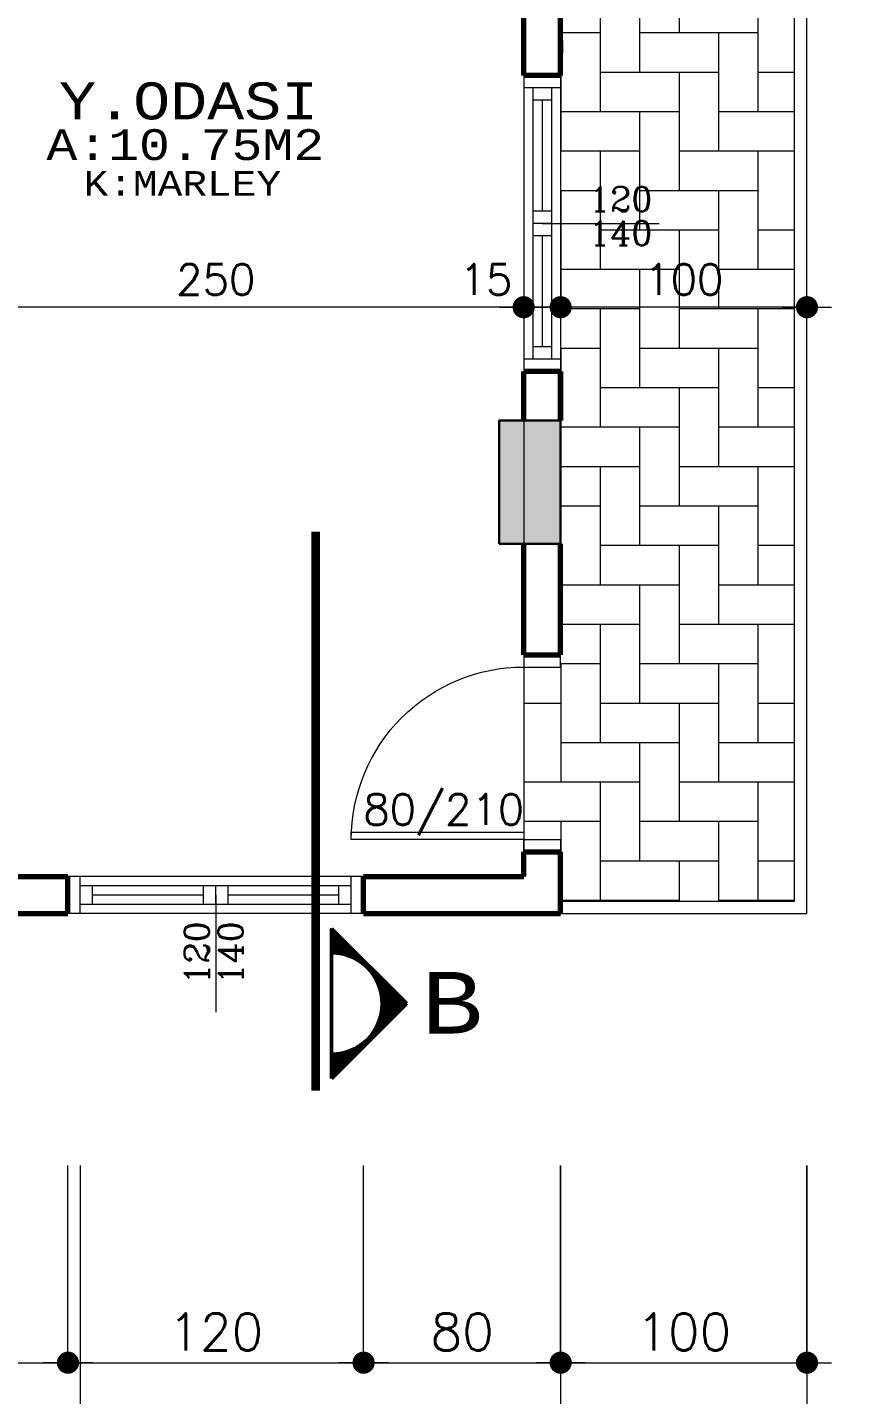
# Model space of a CAD drawing. Header units: millimetres. Extents: x 35860 to 71103, y -11298 to -8385.
# Drawn here: x 47735 to 48071, y -10969 to -10414 of the extents above; entities that cross this region are included whole.
import ezdxf
from ezdxf.enums import TextEntityAlignment as Align

# ---------------------------------------------------------------- set-up
doc = ezdxf.new("R2010")
doc.units = ezdxf.units.MM
doc.header["$MEASUREMENT"] = 0
doc.layers.get('0').update_dxf_attribs({"lineweight": 15})
doc.layers.get('Defpoints').update_dxf_attribs({"lineweight": 20})
for name, color, linetype, lineweight in [('02', 2, 'Continuous', 20), ('03_Yazı', 1, 'Continuous', 30), ('05', 4, 'Continuous', 50), ('07', 3, 'Continuous', 70), ('Aks&Tefriş', 5, 'Continuous', 20), ('Kolon', 6, 'Continuous', 30), ('Merd&Balkon', 40, 'Continuous', 20), ('Ölçü', 140, 'Continuous', 20)]:
    doc.layers.add(name, color=color, linetype=linetype, lineweight=lineweight)
doc.layers.add('Lay_X', color=45, linetype='Continuous', lineweight=13, plot=False)
doc.styles.add('0', font='txt.shx')
doc.styles.add('C', font='')
doc.styles.add('ROMANC', font='romanc', dxfattribs={"height": 0.11})
doc.styles.get('C').set_extended_font_data('Courier New Tur')
doc.dimstyles.new('2', dxfattribs={"dimtxt": 12.5, "dimasz": 1, "dimexe": 0, "dimexo": 0, "dimgap": 5, "dimtad": 1, "dimdec": 0, "dimlfac": -1, "dimzin": 12, "dimdsep": 46, "dimtxsty": '0', "dimblk": 'DOT', "dimcen": 2.5, "dimse1": 1, "dimse2": 1, "dimclrd": 256, "dimclrt": 1, "dimadec": 0, "dimazin": 0, "dimtfac": 1, "dimtdec": 0, "dimtmove": 0, "dimatfit": 0, "dimldrblk": 'DOT', "dimfxl": 1, "dimtolj": 1, "dimtzin": 0, "dimlwd": -1, "dimarcsym": 0})
doc.dimstyles.new('_VI80I', dxfattribs={"dimtxt": 15, "dimasz": 1, "dimexe": 0, "dimexo": 100, "dimgap": 5, "dimtad": 1, "dimdec": 0, "dimlfac": -1, "dimzin": 12, "dimdsep": 46, "dimtxsty": '0', "dimblk1": 'DOT80_2', "dimblk2": 'DOT80_1', "dimsah": 1, "dimcen": 2.5, "dimse1": 1, "dimse2": 1, "dimclrd": 256, "dimclrt": 1, "dimadec": 8, "dimazin": 0, "dimtfac": 1, "dimtdec": 0, "dimtmove": 0, "dimatfit": 0, "dimldrblk": 'DOT', "dimfxl": 1, "dimtolj": 1, "dimtzin": 0, "dimlwd": -1, "dimarcsym": 0})

# ---------------------------------------------------------------- blocks, each defined once
blk = doc.blocks.new('K_X_D_2_15-80')
at = {"layer": '02'}
blk.add_line((-18, 0), (-15, 0), dxfattribs=at)
blk.add_lwpolyline([(-15, 70, 0.414214), (-85, 0), (-15, 0), (-15, 70), (-18, 70), (-18, 0)], format="xyb", dxfattribs=at)
for points in [[(-90, 0), (-85, 0), (-85, -15), (-90, -15)], [(-10, 0), (-15, 0), (-15, -15), (-10, -15)]]:
    blk.add_lwpolyline(points, dxfattribs=at)
at = {"layer": '07'}
for p, q in [((-90, 0), (-90, -15)), ((-10, 0), (-10, -15))]:
    blk.add_line(p, q, dxfattribs=at)
at = {"layer": '03_Yazı', "style": '0', "flags": 8}
blk.add_attdef('80/210', (-21, 2.64), '', height=12.5, rotation=90, dxfattribs=at)
blk = doc.blocks.new('DOT')
at = {"color": 0}
blk.add_line((-10, 0), (10, 0), dxfattribs=at)
at = {"color": 0, "const_width": 4.5}
blk.add_lwpolyline([(-2.25, 0, 1), (2.25, 0, 1)], format="xyb", close=True, dxfattribs=at)
blk = doc.blocks.new('*D582')
at = {"layer": 'Defpoints', "color": 0, "transparency": 16777216}
for p in [(47951.06, -10527.4), (47951.06, -10623.42), (48051.06, -10773.42)]:
    blk.add_point(p, dxfattribs=at)
at = {"layer": 'Ölçü', "transparency": 16777216}
blk.add_line((48050.06, -10527.4), (47952.06, -10527.4), dxfattribs=at)
at = {"layer": 'Ölçü', "transparency": 16777216, "rotation": 180}
blk.add_blockref('DOT', (47951.06, -10527.4), dxfattribs=at)
at = {"layer": 'Ölçü', "transparency": 16777216}
blk.add_blockref('DOT', (48051.06, -10527.4), dxfattribs=at)
at = {"layer": 'Ölçü', "color": 1, "transparency": 16777216, "insert": (48001.06, -10516.15), "char_height": 12.5, "attachment_point": 5, "style": '0'}
blk.add_mtext('\\A1;100', dxfattribs=at)
blk = doc.blocks.new('*D583')
at = {"layer": 'Defpoints', "color": 0, "transparency": 16777216}
for p in [(47936.06, -10527.4), (47936.06, -10623.42), (47951.06, -10623.42)]:
    blk.add_point(p, dxfattribs=at)
at = {"layer": 'Ölçü', "transparency": 16777216}
for p, q in [((47935.06, -10527.4), (47907.39, -10527.4)), ((47951.06, -10527.4), (47936.06, -10527.4)), ((47952.06, -10527.4), (47953.06, -10527.4))]:
    blk.add_line(p, q, dxfattribs=at)
blk.add_blockref('DOT', (47936.06, -10527.4), dxfattribs=at)
at = {"layer": 'Ölçü', "transparency": 16777216, "rotation": 180}
blk.add_blockref('DOT', (47951.06, -10527.4), dxfattribs=at)
at = {"layer": 'Ölçü', "color": 1, "transparency": 16777216, "insert": (47920.73, -10516.15), "char_height": 12.5, "attachment_point": 5, "style": '0'}
blk.add_mtext('\\A1;15', dxfattribs=at)
blk = doc.blocks.new('*D584')
at = {"layer": 'Defpoints', "color": 0, "transparency": 16777216}
for p in [(47686.06, -10527.4), (47686.06, -10623.42), (47936.06, -10623.42)]:
    blk.add_point(p, dxfattribs=at)
at = {"layer": 'Ölçü', "transparency": 16777216}
blk.add_line((47935.06, -10527.4), (47687.06, -10527.4), dxfattribs=at)
at = {"layer": 'Ölçü', "transparency": 16777216, "rotation": 180}
blk.add_blockref('DOT', (47686.06, -10527.4), dxfattribs=at)
at = {"layer": 'Ölçü', "transparency": 16777216}
blk.add_blockref('DOT', (47936.06, -10527.4), dxfattribs=at)
at = {"layer": 'Ölçü', "color": 1, "transparency": 16777216, "insert": (47811.06, -10516.15), "char_height": 12.5, "attachment_point": 5, "style": '0'}
blk.add_mtext('\\A1;250', dxfattribs=at)
blk = doc.blocks.new('DOT80_2')
at = {"color": 0}
blk.add_line((0, 0), (0, -80), dxfattribs=at)
blk.add_blockref('DOT', (0, 0))
blk = doc.blocks.new('DOT80_1')
at = {"color": 0}
blk.add_line((0, 0), (0, 80), dxfattribs=at)
blk.add_blockref('DOT', (0, 0))
blk = doc.blocks.new('*D858')
at = {"layer": 'Aks&Tefriş', "transparency": 16777216}
blk.add_line((47677.06, -10955.64), (47750.06, -10955.64), dxfattribs=at)
at = {"layer": 'Defpoints', "color": 0, "transparency": 16777216}
for p in [(47676.06, -10773.42), (47751.06, -10773.42), (47751.06, -10955.64)]:
    blk.add_point(p, dxfattribs=at)
at = {"layer": 'Aks&Tefriş', "transparency": 16777216, "rotation": 180}
blk.add_blockref('DOT80_2', (47676.06, -10955.64), dxfattribs=at)
at = {"layer": 'Aks&Tefriş', "transparency": 16777216}
blk.add_blockref('DOT80_1', (47751.06, -10955.64), dxfattribs=at)
at = {"layer": 'Aks&Tefriş', "color": 1, "transparency": 16777216, "insert": (47713.56, -10943.14), "char_height": 15, "attachment_point": 5, "style": '0'}
blk.add_mtext('\\A1;75', dxfattribs=at)
blk = doc.blocks.new('*D859')
at = {"layer": 'Aks&Tefriş', "transparency": 16777216}
blk.add_line((47752.06, -10955.64), (47870.06, -10955.64), dxfattribs=at)
at = {"layer": 'Defpoints', "color": 0, "transparency": 16777216}
for p in [(47751.06, -10773.42), (47871.06, -10773.42), (47871.06, -10955.64)]:
    blk.add_point(p, dxfattribs=at)
at = {"layer": 'Aks&Tefriş', "transparency": 16777216, "rotation": 180}
blk.add_blockref('DOT80_2', (47751.06, -10955.64), dxfattribs=at)
at = {"layer": 'Aks&Tefriş', "transparency": 16777216}
blk.add_blockref('DOT80_1', (47871.06, -10955.64), dxfattribs=at)
at = {"layer": 'Aks&Tefriş', "color": 1, "transparency": 16777216, "insert": (47811.06, -10943.14), "char_height": 15, "attachment_point": 5, "style": '0'}
blk.add_mtext('\\A1;120', dxfattribs=at)
blk = doc.blocks.new('*D860')
at = {"layer": 'Aks&Tefriş', "transparency": 16777216}
blk.add_line((47872.06, -10955.64), (47950.06, -10955.64), dxfattribs=at)
at = {"layer": 'Defpoints', "color": 0, "transparency": 16777216}
for p in [(47871.06, -10773.42), (47951.06, -10773.42), (47951.06, -10955.64)]:
    blk.add_point(p, dxfattribs=at)
at = {"layer": 'Aks&Tefriş', "transparency": 16777216, "rotation": 180}
blk.add_blockref('DOT80_2', (47871.06, -10955.64), dxfattribs=at)
at = {"layer": 'Aks&Tefriş', "transparency": 16777216}
blk.add_blockref('DOT80_1', (47951.06, -10955.64), dxfattribs=at)
at = {"layer": 'Aks&Tefriş', "color": 1, "transparency": 16777216, "insert": (47911.06, -10943.14), "char_height": 15, "attachment_point": 5, "style": '0'}
blk.add_mtext('\\A1;80', dxfattribs=at)
blk = doc.blocks.new('*D861')
at = {"layer": 'Aks&Tefriş', "transparency": 16777216}
blk.add_line((47952.06, -10955.64), (48050.06, -10955.64), dxfattribs=at)
at = {"layer": 'Defpoints', "color": 0, "transparency": 16777216}
for p in [(47951.06, -10773.42), (48051.06, -10773.42), (48051.06, -10955.64)]:
    blk.add_point(p, dxfattribs=at)
at = {"layer": 'Aks&Tefriş', "transparency": 16777216, "rotation": 180}
blk.add_blockref('DOT80_2', (47951.06, -10955.64), dxfattribs=at)
at = {"layer": 'Aks&Tefriş', "transparency": 16777216}
blk.add_blockref('DOT80_1', (48051.06, -10955.64), dxfattribs=at)
at = {"layer": 'Aks&Tefriş', "color": 1, "transparency": 16777216, "insert": (48001.06, -10943.14), "char_height": 15, "attachment_point": 5, "style": '0'}
blk.add_mtext('\\A1;100', dxfattribs=at)
blk = doc.blocks.new('*D862')
at = {"layer": 'Aks&Tefriş', "transparency": 16777216}
blk.add_line((48228.66, -10772.42), (48228.66, -10749.42), dxfattribs=at)
at = {"layer": 'Defpoints', "color": 0, "transparency": 16777216}
for p in [(47951.06, -10748.42), (48228.66, -10748.42), (47951.06, -10773.42)]:
    blk.add_point(p, dxfattribs=at)
at = {"layer": 'Aks&Tefriş', "transparency": 16777216}
for name, p, rotation in [('DOT80_1', (48228.66, -10748.42), 90), ('DOT80_2', (48228.66, -10773.42), 270)]:
    blk.add_blockref(name, p, dxfattribs=dict(at, rotation=rotation))
at = {"layer": 'Aks&Tefriş', "color": 1, "transparency": 16777216, "insert": (48216.16, -10760.92), "char_height": 15, "attachment_point": 5, "rotation": 90, "style": '0'}
blk.add_mtext('\\A1;25', dxfattribs=at)
blk = doc.blocks.new('*D863')
at = {"layer": 'Aks&Tefriş', "transparency": 16777216}
blk.add_line((48228.66, -10747.42), (48228.66, -10669.42), dxfattribs=at)
at = {"layer": 'Defpoints', "color": 0, "transparency": 16777216}
for p in [(47951.06, -10668.42), (48228.66, -10668.42), (47951.06, -10748.42)]:
    blk.add_point(p, dxfattribs=at)
at = {"layer": 'Aks&Tefriş', "transparency": 16777216}
for name, p, rotation in [('DOT80_1', (48228.66, -10668.42), 90), ('DOT80_2', (48228.66, -10748.42), 270)]:
    blk.add_blockref(name, p, dxfattribs=dict(at, rotation=rotation))
at = {"layer": 'Aks&Tefriş', "color": 1, "transparency": 16777216, "insert": (48216.16, -10708.42), "char_height": 15, "attachment_point": 5, "rotation": 90, "style": '0'}
blk.add_mtext('\\A1;80', dxfattribs=at)
blk = doc.blocks.new('*D864')
at = {"layer": 'Aks&Tefriş', "transparency": 16777216}
blk.add_line((48228.66, -10667.42), (48228.66, -10554.42), dxfattribs=at)
at = {"layer": 'Defpoints', "color": 0, "transparency": 16777216}
for p in [(47951.06, -10553.42), (48228.66, -10553.42), (47951.06, -10668.42)]:
    blk.add_point(p, dxfattribs=at)
at = {"layer": 'Aks&Tefriş', "transparency": 16777216}
for name, p, rotation in [('DOT80_1', (48228.66, -10553.42), 90), ('DOT80_2', (48228.66, -10668.42), 270)]:
    blk.add_blockref(name, p, dxfattribs=dict(at, rotation=rotation))
at = {"layer": 'Aks&Tefriş', "color": 1, "transparency": 16777216, "insert": (48216.16, -10610.92), "char_height": 15, "attachment_point": 5, "rotation": 90, "style": '0'}
blk.add_mtext('\\A1;115', dxfattribs=at)
blk = doc.blocks.new('*D865')
at = {"layer": 'Aks&Tefriş', "transparency": 16777216}
blk.add_line((48228.66, -10552.42), (48228.66, -10434.42), dxfattribs=at)
at = {"layer": 'Defpoints', "color": 0, "transparency": 16777216}
for p in [(47951.06, -10433.42), (48228.66, -10433.42), (47951.06, -10553.42)]:
    blk.add_point(p, dxfattribs=at)
at = {"layer": 'Aks&Tefriş', "transparency": 16777216}
for name, p, rotation in [('DOT80_1', (48228.66, -10433.42), 90), ('DOT80_2', (48228.66, -10553.42), 270)]:
    blk.add_blockref(name, p, dxfattribs=dict(at, rotation=rotation))
at = {"layer": 'Aks&Tefriş', "color": 1, "transparency": 16777216, "insert": (48216.16, -10493.42), "char_height": 15, "attachment_point": 5, "rotation": 90, "style": '0'}
blk.add_mtext('\\A1;120', dxfattribs=at)
blk = doc.blocks.new('*D866')
at = {"layer": 'Aks&Tefriş', "transparency": 16777216}
blk.add_line((48228.66, -10432.42), (48228.66, -10294.42), dxfattribs=at)
at = {"layer": 'Defpoints', "color": 0, "transparency": 16777216}
for p in [(47951.06, -10293.42), (48228.66, -10293.42), (47951.06, -10433.42)]:
    blk.add_point(p, dxfattribs=at)
at = {"layer": 'Aks&Tefriş', "transparency": 16777216}
for name, p, rotation in [('DOT80_1', (48228.66, -10293.42), 90), ('DOT80_2', (48228.66, -10433.42), 270)]:
    blk.add_blockref(name, p, dxfattribs=dict(at, rotation=rotation))
at = {"layer": 'Aks&Tefriş', "color": 1, "transparency": 16777216, "insert": (48216.16, -10363.42), "char_height": 15, "attachment_point": 5, "rotation": 90, "style": '0'}
blk.add_mtext('\\A1;140', dxfattribs=at)

msp = doc.modelspace()

# ---------------------------------------------------------------- hatches: boundary and pattern name
h = msp.add_hatch()
h.set_pattern_fill('ANSI33', color=256, scale=30, style=0)
h.paths.add_polyline_path([(47466.06, -9402.81), (47466.06, -9351.71), (47491.06, -9352.81), (47491.06, -9402.81)])
h.paths.add_polyline_path([(47951.06, -9983.42), (47891.06, -9983.42), (47891.06, -10013.42), (47951.06, -10013.42)])
h.paths.add_polyline_path([(47926.06, -9628.42), (47951.06, -9628.42), (47951.06, -9678.42), (47926.06, -9678.42)])
h.paths.add_polyline_path([(47491.06, -9638.42), (47491.06, -9678.42), (47466.06, -9678.42), (47466.06, -9638.42)])
h.paths.add_polyline_path([(47926.06, -10368.42), (47951.06, -10368.42), (47951.06, -10318.42), (47926.06, -10318.42)])
h.paths.add_polyline_path([(47491.06, -10368.42), (47491.06, -10318.42), (47466.06, -10318.42), (47466.06, -10368.42)])
h.paths.add_polyline_path([(47926.06, -9423.08), (47926.06, -9371.98), (47951.06, -9373.08), (47951.06, -9423.08)])
h.paths.add_polyline_path([(47661.06, -9360.3), (47686.06, -9361.4), (47686.06, -9411.4), (47661.06, -9411.4)])
h.paths.add_polyline_path([(47391.06, -10138.42), (47366.06, -10138.42), (47366.06, -10073.42), (47391.06, -10073.42)])
h.paths.add_polyline_path([(47391.06, -9923.42), (47391.06, -9858.42), (47366.06, -9858.42), (47366.06, -9923.42)])
h.paths.add_polyline_path([(47661.06, -9873.42), (47661.06, -9878.42), (47666.06, -9878.42), (47756.06, -9878.42), (47756.06, -9858.42), (47661.06, -9858.42)])
h.paths.add_polyline_path([(47661.06, -10133.42), (47661.06, -10118.42), (47756.06, -10118.42), (47756.06, -10138.42), (47661.06, -10138.42)])
h.paths.add_polyline_path([(47661.06, -10623.42), (47686.06, -10623.42), (47686.06, -10573.42), (47661.06, -10573.42)])
h.paths.add_polyline_path([(47491.06, -10623.42), (47491.06, -10573.42), (47466.06, -10573.42), (47466.06, -10623.42)])
h.paths.add_polyline_path([(47926.06, -10623.42), (47926.06, -10573.42), (47951.06, -10573.42), (47951.06, -10623.42)])
h.paths.add_polyline_path([(47051.06, -9384.52), (47051.06, -9333.42), (47076.06, -9334.52), (47076.06, -9384.52)])
h.paths.add_polyline_path([(47101.06, -9678.42), (47051.06, -9678.42), (47051.06, -9653.42), (47101.06, -9653.42)])
h.paths.add_polyline_path([(47091.06, -9893.42), (47051.06, -9893.42), (47051.06, -9923.42), (47091.06, -9923.42)])
h.paths.add_polyline_path([(47076.06, -10623.42), (47076.06, -10573.42), (47051.06, -10573.42), (47051.06, -10623.42)])
h.paths.add_polyline_path([(47101.06, -10318.42), (47051.06, -10318.42), (47051.06, -10343.42), (47101.06, -10343.42)])
h = msp.add_hatch()
h.set_pattern_fill('SERAMIK9,_O', color=256, scale=4, pattern_type=2)
h.set_pattern_definition([(0, (-2080.745, 0), (16, 16), [48, -16]), (90, (-2064.745, 0), (-16, -16), [48, -16])])
h.paths.add_polyline_path([(48046.06, -10061.67), (47951.06, -10061.67), (47951.06, -10122.17), (47951.06, -10172.17), (47951.06, -10243.42), (47951.06, -10293.42), (47951.06, -10318.42), (47951.06, -10368.42), (47951.06, -10433.42), (47951.06, -10553.42), (47951.06, -10573.42), (47951.06, -10623.42), (47951.06, -10668.42), (47951.06, -10673.42), (47936.06, -10673.42), (47936.06, -10743.42), (47951.06, -10743.42), (47951.06, -10748.42), (47951.06, -10768.42), (48046.06, -10768.42)])
h.paths.add_polyline_path([(47985.44, -10506.77), (48016.69, -10506.77), (48016.69, -10525.52), (47985.44, -10525.52)], flags=24)
h.paths.add_polyline_path([(47985.44, -10265.42), (48016.69, -10265.42), (48016.69, -10284.17), (47985.44, -10284.17)], flags=24)
h.paths.add_polyline_path([(47969.61, -10146.04), (47990.8, -10146.04), (47990.8, -10131.04), (47969.61, -10131.04)], flags=24)
h.paths.add_polyline_path([(47969.61, -10159.81), (47990.8, -10159.81), (47990.8, -10144.81), (47969.61, -10144.81)], flags=24)
h.paths.add_polyline_path([(47961.52, -10491.04), (47990.8, -10491.04), (47990.8, -10476.04), (47961.52, -10476.04)], flags=24)
h.paths.add_polyline_path([(47961.52, -10504.82), (47990.8, -10504.82), (47990.8, -10489.82), (47961.52, -10489.82)], flags=24)
h.paths.add_polyline_path([(47969.61, -10268.43), (47990.8, -10268.43), (47990.8, -10253.43), (47969.61, -10253.43)], flags=24)
h.paths.add_polyline_path([(47969.61, -10282.2), (47990.8, -10282.2), (47990.8, -10267.2), (47969.61, -10267.2)], flags=24)
h.paths.add_polyline_path([(47947.93, -10216.61), (48050.36, -10216.61), (48050.36, -10192.96), (47947.93, -10192.96)], flags=9)

# ---------------------------------------------------------------- linework, layer by layer
at = {"layer": '02'}
for p, q in [((47936.06, -10433.42), (47936.06, -10553.42)), ((47951.06, -10433.42), (47951.06, -10553.42)), ((47951.06, -10438.42), (47936.06, -10438.42)), ((47939.81, -10438.42), (47939.81, -10548.42)), ((47947.31, -10438.42), (47947.31, -10548.42)), ((47947.31, -10443.42), (47939.81, -10443.42)), ((47943.56, -10443.42), (47943.56, -10488.42)), ((47947.31, -10488.42), (47939.81, -10488.42)), ((47947.31, -10493.42), (47939.81, -10493.42)), ((47943.56, -10493.42), (47991.06, -10493.42)), ((47947.31, -10498.42), (47939.81, -10498.42)), ((47943.56, -10498.42), (47943.56, -10543.42)), ((47947.31, -10543.42), (47939.81, -10543.42)), ((47951.06, -10548.42), (47936.06, -10548.42)), ((47871.06, -10758.42), (47751.06, -10758.42)), ((47756.06, -10773.42), (47756.06, -10758.42)), ((47866.06, -10762.17), (47756.06, -10762.17)), ((47761.06, -10769.67), (47761.06, -10762.17)), ((47806.06, -10769.67), (47806.06, -10762.17)), ((47811.06, -10769.67), (47811.06, -10762.17)), ((47816.06, -10769.67), (47816.06, -10762.17)), ((47861.06, -10769.67), (47861.06, -10762.17)), ((47866.06, -10773.42), (47866.06, -10758.42)), ((47806.06, -10765.92), (47761.06, -10765.92)), ((47811.06, -10765.92), (47811.06, -10813.42)), ((47861.06, -10765.92), (47816.06, -10765.92)), ((47871.06, -10773.42), (47751.06, -10773.42)), ((47866.06, -10769.67), (47756.06, -10769.67))]:
    msp.add_line(p, q, dxfattribs=at)
at = {"layer": '05', "ltscale": 3}
for p, q in [((47850.66, -10845.22), (47850.66, -10618.56)), ((47850.66, -10845.22), (47850.66, -10618.56)), ((47850.66, -10845.22), (47850.66, -10618.56)), ((47851.66, -10845.22), (47851.66, -10618.56)), ((47851.66, -10845.22), (47851.66, -10618.56)), ((47851.66, -10845.22), (47851.66, -10618.56)), ((47852.66, -10845.22), (47852.66, -10618.56)), ((47852.66, -10845.22), (47852.66, -10618.56)), ((47852.66, -10845.22), (47852.66, -10618.56))]:
    msp.add_line(p, q, dxfattribs=at)
at = {"layer": '05'}
for p, q in [((47858.09, -10779.59), (47858.09, -10840.28)), ((47888.44, -10809.94), (47858.09, -10779.59)), ((47858.09, -10779.59), (47858.09, -10840.28)), ((47888.44, -10809.94), (47858.09, -10779.59)), ((47858.09, -10779.59), (47858.09, -10840.28)), ((47888.44, -10809.94), (47858.09, -10779.59)), ((47858.09, -10780.03), (47858.31, -10779.81)), ((47858.09, -10780.03), (47858.31, -10779.81)), ((47858.09, -10780.03), (47858.31, -10779.81)), ((47858.09, -10780.64), (47858.62, -10780.12)), ((47858.09, -10780.64), (47858.62, -10780.12)), ((47858.09, -10780.64), (47858.62, -10780.12)), ((47858.09, -10781.24), (47858.92, -10780.42)), ((47858.09, -10781.24), (47858.92, -10780.42)), ((47858.09, -10781.24), (47858.92, -10780.42)), ((47858.09, -10781.85), (47859.22, -10780.72)), ((47858.09, -10781.85), (47859.22, -10780.72)), ((47858.09, -10781.85), (47859.22, -10780.72)), ((47858.09, -10782.45), (47859.52, -10781.02)), ((47858.09, -10782.45), (47859.52, -10781.02)), ((47858.09, -10782.45), (47859.52, -10781.02)), ((47858.09, -10783.06), (47859.83, -10781.33)), ((47858.09, -10783.06), (47859.83, -10781.33)), ((47858.09, -10783.06), (47859.83, -10781.33)), ((47858.09, -10783.67), (47860.13, -10781.63)), ((47858.09, -10783.67), (47860.13, -10781.63)), ((47858.09, -10783.67), (47860.13, -10781.63)), ((47858.09, -10784.27), (47860.43, -10781.93)), ((47858.09, -10784.27), (47860.43, -10781.93)), ((47858.09, -10784.27), (47860.43, -10781.93)), ((47858.09, -10784.88), (47860.73, -10782.24)), ((47858.09, -10784.88), (47860.73, -10782.24)), ((47858.09, -10784.88), (47860.73, -10782.24)), ((47858.09, -10785.48), (47861.04, -10782.54)), ((47858.09, -10785.48), (47861.04, -10782.54)), ((47858.09, -10785.48), (47861.04, -10782.54)), ((47858.09, -10786.09), (47861.34, -10782.84)), ((47858.09, -10786.09), (47861.34, -10782.84)), ((47858.09, -10786.09), (47861.34, -10782.84)), ((47858.09, -10786.69), (47861.64, -10783.14)), ((47858.09, -10786.69), (47861.64, -10783.14)), ((47858.09, -10786.69), (47861.64, -10783.14)), ((47858.09, -10787.3), (47861.95, -10783.45)), ((47858.09, -10787.3), (47861.95, -10783.45)), ((47858.09, -10787.3), (47861.95, -10783.45)), ((47858.09, -10787.9), (47862.25, -10783.75)), ((47858.09, -10787.9), (47862.25, -10783.75)), ((47858.09, -10787.9), (47862.25, -10783.75)), ((47858.09, -10788.51), (47862.55, -10784.05)), ((47858.09, -10788.51), (47862.55, -10784.05)), ((47858.09, -10788.51), (47862.55, -10784.05)), ((47858.09, -10789.11), (47862.85, -10784.35)), ((47858.09, -10789.11), (47862.85, -10784.35)), ((47858.09, -10789.11), (47862.85, -10784.35)), ((47858.41, -10789.4), (47863.16, -10784.66)), ((47858.41, -10789.4), (47863.16, -10784.66)), ((47858.41, -10789.4), (47863.16, -10784.66)), ((47859, -10789.42), (47863.46, -10784.96)), ((47859, -10789.42), (47863.46, -10784.96)), ((47859, -10789.42), (47863.46, -10784.96)), ((47859.57, -10789.45), (47863.76, -10785.26)), ((47859.57, -10789.45), (47863.76, -10785.26)), ((47859.57, -10789.45), (47863.76, -10785.26)), ((47860.12, -10789.5), (47864.06, -10785.56)), ((47860.12, -10789.5), (47864.06, -10785.56)), ((47860.12, -10789.5), (47864.06, -10785.56)), ((47860.67, -10789.56), (47864.37, -10785.87)), ((47860.67, -10789.56), (47864.37, -10785.87)), ((47860.67, -10789.56), (47864.37, -10785.87)), ((47861.2, -10789.64), (47864.67, -10786.17)), ((47861.2, -10789.64), (47864.67, -10786.17)), ((47861.2, -10789.64), (47864.67, -10786.17)), ((47861.72, -10789.72), (47864.97, -10786.47)), ((47861.72, -10789.72), (47864.97, -10786.47)), ((47861.72, -10789.72), (47864.97, -10786.47)), ((47862.23, -10789.82), (47865.27, -10786.77)), ((47862.23, -10789.82), (47865.27, -10786.77)), ((47862.23, -10789.82), (47865.27, -10786.77)), ((47862.72, -10789.93), (47865.58, -10787.08)), ((47862.72, -10789.93), (47865.58, -10787.08)), ((47862.72, -10789.93), (47865.58, -10787.08)), ((47863.21, -10790.05), (47865.88, -10787.38)), ((47863.21, -10790.05), (47865.88, -10787.38)), ((47863.21, -10790.05), (47865.88, -10787.38)), ((47863.69, -10790.18), (47866.18, -10787.68)), ((47863.69, -10790.18), (47866.18, -10787.68)), ((47863.69, -10790.18), (47866.18, -10787.68)), ((47864.15, -10790.31), (47866.48, -10787.98)), ((47864.15, -10790.31), (47866.48, -10787.98)), ((47864.15, -10790.31), (47866.48, -10787.98)), ((47864.61, -10790.46), (47866.79, -10788.29)), ((47864.61, -10790.46), (47866.79, -10788.29)), ((47864.61, -10790.46), (47866.79, -10788.29)), ((47865.06, -10790.62), (47867.09, -10788.59)), ((47865.06, -10790.62), (47867.09, -10788.59)), ((47865.06, -10790.62), (47867.09, -10788.59)), ((47865.5, -10790.78), (47867.39, -10788.89)), ((47865.5, -10790.78), (47867.39, -10788.89)), ((47865.5, -10790.78), (47867.39, -10788.89)), ((47865.93, -10790.95), (47867.69, -10789.19)), ((47865.93, -10790.95), (47867.69, -10789.19)), ((47865.93, -10790.95), (47867.69, -10789.19)), ((47866.36, -10791.14), (47868, -10789.5)), ((47866.36, -10791.14), (47868, -10789.5)), ((47866.36, -10791.14), (47868, -10789.5)), ((47866.77, -10791.32), (47868.3, -10789.8)), ((47866.77, -10791.32), (47868.3, -10789.8)), ((47866.77, -10791.32), (47868.3, -10789.8)), ((47867.18, -10791.52), (47868.6, -10790.1)), ((47867.18, -10791.52), (47868.6, -10790.1)), ((47867.18, -10791.52), (47868.6, -10790.1)), ((47867.58, -10791.72), (47868.9, -10790.4)), ((47867.58, -10791.72), (47868.9, -10790.4)), ((47867.58, -10791.72), (47868.9, -10790.4)), ((47867.98, -10791.93), (47869.21, -10790.71)), ((47867.98, -10791.93), (47869.21, -10790.71)), ((47867.98, -10791.93), (47869.21, -10790.71)), ((47868.36, -10792.15), (47869.51, -10791.01)), ((47868.36, -10792.15), (47869.51, -10791.01)), ((47868.36, -10792.15), (47869.51, -10791.01)), ((47868.74, -10792.38), (47869.81, -10791.31)), ((47868.74, -10792.38), (47869.81, -10791.31)), ((47868.74, -10792.38), (47869.81, -10791.31)), ((47869.12, -10792.61), (47870.11, -10791.61)), ((47869.12, -10792.61), (47870.11, -10791.61)), ((47869.12, -10792.61), (47870.11, -10791.61)), ((47869.48, -10792.85), (47870.42, -10791.92)), ((47869.48, -10792.85), (47870.42, -10791.92)), ((47869.48, -10792.85), (47870.42, -10791.92)), ((47869.84, -10793.09), (47870.72, -10792.22)), ((47869.84, -10793.09), (47870.72, -10792.22)), ((47869.84, -10793.09), (47870.72, -10792.22)), ((47870.2, -10793.35), (47871.02, -10792.52)), ((47870.2, -10793.35), (47871.02, -10792.52)), ((47870.2, -10793.35), (47871.02, -10792.52)), ((47870.54, -10793.6), (47871.32, -10792.82)), ((47870.54, -10793.6), (47871.32, -10792.82)), ((47870.54, -10793.6), (47871.32, -10792.82)), ((47870.88, -10793.87), (47871.63, -10793.13)), ((47870.88, -10793.87), (47871.63, -10793.13)), ((47870.88, -10793.87), (47871.63, -10793.13)), ((47871.22, -10794.14), (47871.93, -10793.43)), ((47871.22, -10794.14), (47871.93, -10793.43)), ((47871.22, -10794.14), (47871.93, -10793.43)), ((47871.55, -10794.42), (47872.23, -10793.73)), ((47871.55, -10794.42), (47872.23, -10793.73)), ((47871.55, -10794.42), (47872.23, -10793.73)), ((47871.87, -10794.7), (47872.53, -10794.03)), ((47871.87, -10794.7), (47872.53, -10794.03)), ((47871.87, -10794.7), (47872.53, -10794.03)), ((47872.18, -10794.99), (47872.84, -10794.34)), ((47872.18, -10794.99), (47872.84, -10794.34)), ((47872.18, -10794.99), (47872.84, -10794.34)), ((47872.49, -10795.29), (47873.14, -10794.64)), ((47872.49, -10795.29), (47873.14, -10794.64)), ((47872.49, -10795.29), (47873.14, -10794.64)), ((47872.79, -10795.59), (47873.44, -10794.94)), ((47872.79, -10795.59), (47873.44, -10794.94)), ((47872.79, -10795.59), (47873.44, -10794.94)), ((47873.09, -10795.9), (47873.74, -10795.24)), ((47873.09, -10795.9), (47873.74, -10795.24)), ((47873.09, -10795.9), (47873.74, -10795.24)), ((47873.38, -10796.22), (47874.05, -10795.55)), ((47873.38, -10796.22), (47874.05, -10795.55)), ((47873.38, -10796.22), (47874.05, -10795.55)), ((47873.66, -10796.54), (47874.35, -10795.85)), ((47873.66, -10796.54), (47874.35, -10795.85)), ((47873.66, -10796.54), (47874.35, -10795.85)), ((47873.94, -10796.87), (47874.65, -10796.15)), ((47873.94, -10796.87), (47874.65, -10796.15)), ((47873.94, -10796.87), (47874.65, -10796.15)), ((47874.21, -10797.2), (47874.95, -10796.45)), ((47874.21, -10797.2), (47874.95, -10796.45)), ((47874.21, -10797.2), (47874.95, -10796.45)), ((47874.47, -10797.54), (47875.26, -10796.76)), ((47874.47, -10797.54), (47875.26, -10796.76)), ((47874.47, -10797.54), (47875.26, -10796.76)), ((47874.73, -10797.89), (47875.56, -10797.06)), ((47874.73, -10797.89), (47875.56, -10797.06)), ((47874.73, -10797.89), (47875.56, -10797.06)), ((47874.98, -10798.25), (47875.86, -10797.36)), ((47874.98, -10798.25), (47875.86, -10797.36)), ((47874.98, -10798.25), (47875.86, -10797.36)), ((47875.22, -10798.61), (47876.16, -10797.66)), ((47875.22, -10798.61), (47876.16, -10797.66)), ((47875.22, -10798.61), (47876.16, -10797.66)), ((47875.46, -10798.97), (47876.47, -10797.97)), ((47875.46, -10798.97), (47876.47, -10797.97)), ((47875.46, -10798.97), (47876.47, -10797.97)), ((47875.69, -10799.35), (47876.77, -10798.27)), ((47875.69, -10799.35), (47876.77, -10798.27)), ((47875.69, -10799.35), (47876.77, -10798.27)), ((47875.92, -10799.73), (47877.07, -10798.57)), ((47875.92, -10799.73), (47877.07, -10798.57)), ((47875.92, -10799.73), (47877.07, -10798.57)), ((47876.13, -10800.12), (47877.38, -10798.88)), ((47876.13, -10800.12), (47877.38, -10798.88)), ((47876.13, -10800.12), (47877.38, -10798.88)), ((47876.34, -10800.51), (47877.68, -10799.18)), ((47876.34, -10800.51), (47877.68, -10799.18)), ((47876.34, -10800.51), (47877.68, -10799.18)), ((47876.54, -10800.92), (47877.98, -10799.48)), ((47876.54, -10800.92), (47877.98, -10799.48)), ((47876.54, -10800.92), (47877.98, -10799.48)), ((47876.74, -10801.33), (47878.28, -10799.78)), ((47876.74, -10801.33), (47878.28, -10799.78)), ((47876.74, -10801.33), (47878.28, -10799.78)), ((47876.93, -10801.74), (47878.59, -10800.09)), ((47876.93, -10801.74), (47878.59, -10800.09)), ((47876.93, -10801.74), (47878.59, -10800.09)), ((47877.11, -10802.17), (47878.89, -10800.39)), ((47877.11, -10802.17), (47878.89, -10800.39)), ((47877.11, -10802.17), (47878.89, -10800.39)), ((47877.28, -10802.6), (47879.19, -10800.69)), ((47877.28, -10802.6), (47879.19, -10800.69)), ((47877.28, -10802.6), (47879.19, -10800.69)), ((47877.44, -10803.05), (47879.49, -10800.99)), ((47877.44, -10803.05), (47879.49, -10800.99)), ((47877.44, -10803.05), (47879.49, -10800.99)), ((47877.6, -10803.5), (47879.8, -10801.3)), ((47877.6, -10803.5), (47879.8, -10801.3)), ((47877.6, -10803.5), (47879.8, -10801.3)), ((47877.74, -10803.95), (47880.1, -10801.6)), ((47877.74, -10803.95), (47880.1, -10801.6)), ((47877.74, -10803.95), (47880.1, -10801.6)), ((47877.88, -10804.42), (47880.4, -10801.9)), ((47877.88, -10804.42), (47880.4, -10801.9)), ((47877.88, -10804.42), (47880.4, -10801.9)), ((47878, -10804.9), (47880.7, -10802.2)), ((47878, -10804.9), (47880.7, -10802.2)), ((47878, -10804.9), (47880.7, -10802.2)), ((47878.12, -10805.39), (47881.01, -10802.51)), ((47878.12, -10805.39), (47881.01, -10802.51)), ((47878.12, -10805.39), (47881.01, -10802.51)), ((47878.23, -10805.89), (47881.31, -10802.81)), ((47878.23, -10805.89), (47881.31, -10802.81)), ((47878.23, -10805.89), (47881.31, -10802.81)), ((47878.32, -10806.4), (47881.61, -10803.11)), ((47878.32, -10806.4), (47881.61, -10803.11)), ((47878.32, -10806.4), (47881.61, -10803.11)), ((47878.41, -10806.92), (47881.91, -10803.41)), ((47878.41, -10806.92), (47881.91, -10803.41)), ((47878.41, -10806.92), (47881.91, -10803.41)), ((47878.41, -10812.97), (47884.94, -10806.44)), ((47878.41, -10812.97), (47884.94, -10806.44)), ((47878.41, -10812.97), (47884.94, -10806.44)), ((47878.48, -10807.45), (47882.22, -10803.72)), ((47878.48, -10807.45), (47882.22, -10803.72)), ((47878.48, -10807.45), (47882.22, -10803.72)), ((47878.5, -10812.27), (47884.64, -10806.14)), ((47878.5, -10812.27), (47884.64, -10806.14)), ((47878.5, -10812.27), (47884.64, -10806.14)), ((47878.54, -10808), (47882.52, -10804.02)), ((47878.54, -10808), (47882.52, -10804.02)), ((47878.54, -10808), (47882.52, -10804.02)), ((47878.56, -10811.6), (47884.33, -10805.83)), ((47878.56, -10811.6), (47884.33, -10805.83)), ((47878.56, -10811.6), (47884.33, -10805.83)), ((47878.59, -10808.56), (47882.82, -10804.32)), ((47878.59, -10808.56), (47882.82, -10804.32)), ((47878.59, -10808.56), (47882.82, -10804.32)), ((47878.61, -10810.96), (47884.03, -10805.53)), ((47878.61, -10810.96), (47884.03, -10805.53)), ((47878.61, -10810.96), (47884.03, -10805.53)), ((47878.62, -10809.13), (47883.12, -10804.62)), ((47878.62, -10809.13), (47883.12, -10804.62)), ((47878.62, -10809.13), (47883.12, -10804.62)), ((47878.63, -10809.72), (47883.43, -10804.93)), ((47878.63, -10809.72), (47883.43, -10804.93)), ((47878.63, -10809.72), (47883.43, -10804.93)), ((47878.63, -10810.33), (47883.73, -10805.23)), ((47878.63, -10810.33), (47883.73, -10805.23)), ((47878.63, -10810.33), (47883.73, -10805.23)), ((47858.09, -10839.33), (47887.96, -10809.46)), ((47858.09, -10839.33), (47887.96, -10809.46)), ((47858.09, -10839.33), (47887.96, -10809.46)), ((47858.09, -10839.94), (47888.27, -10809.77)), ((47858.09, -10839.94), (47888.27, -10809.77)), ((47858.09, -10839.94), (47888.27, -10809.77)), ((47858.09, -10840.28), (47888.44, -10809.94)), ((47858.09, -10840.28), (47888.44, -10809.94)), ((47858.09, -10840.28), (47888.44, -10809.94)), ((47874.41, -10822.42), (47887.66, -10809.16)), ((47874.41, -10822.42), (47887.66, -10809.16)), ((47874.41, -10822.42), (47887.66, -10809.16)), ((47875.69, -10820.53), (47887.36, -10808.86)), ((47875.69, -10820.53), (47887.36, -10808.86)), ((47875.69, -10820.53), (47887.36, -10808.86)), ((47876.44, -10819.18), (47887.06, -10808.56)), ((47876.44, -10819.18), (47887.06, -10808.56)), ((47876.44, -10819.18), (47887.06, -10808.56)), ((47876.97, -10818.04), (47886.75, -10808.25)), ((47876.97, -10818.04), (47886.75, -10808.25)), ((47876.97, -10818.04), (47886.75, -10808.25)), ((47877.37, -10817.04), (47886.45, -10807.95)), ((47877.37, -10817.04), (47886.45, -10807.95)), ((47877.37, -10817.04), (47886.45, -10807.95)), ((47877.68, -10816.12), (47886.15, -10807.65)), ((47877.68, -10816.12), (47886.15, -10807.65)), ((47877.68, -10816.12), (47886.15, -10807.65)), ((47877.93, -10815.26), (47885.85, -10807.35)), ((47877.93, -10815.26), (47885.85, -10807.35)), ((47877.93, -10815.26), (47885.85, -10807.35)), ((47878.13, -10814.46), (47885.54, -10807.04)), ((47878.13, -10814.46), (47885.54, -10807.04)), ((47878.13, -10814.46), (47885.54, -10807.04)), ((47878.29, -10813.7), (47885.24, -10806.74)), ((47878.29, -10813.7), (47885.24, -10806.74)), ((47878.29, -10813.7), (47885.24, -10806.74)), ((47858.09, -10838.73), (47870.57, -10826.25)), ((47858.09, -10838.73), (47870.57, -10826.25)), ((47858.09, -10838.73), (47870.57, -10826.25)), ((47858.09, -10838.12), (47868.68, -10827.54)), ((47858.09, -10838.12), (47868.68, -10827.54)), ((47858.09, -10838.12), (47868.68, -10827.54)), ((47858.09, -10837.52), (47867.33, -10828.28)), ((47858.09, -10837.52), (47867.33, -10828.28)), ((47858.09, -10837.52), (47867.33, -10828.28)), ((47858.09, -10836.91), (47866.2, -10828.81)), ((47858.09, -10836.91), (47866.2, -10828.81)), ((47858.09, -10836.91), (47866.2, -10828.81)), ((47858.09, -10836.31), (47865.19, -10829.21)), ((47858.09, -10836.31), (47865.19, -10829.21)), ((47858.09, -10836.31), (47865.19, -10829.21)), ((47858.09, -10835.7), (47864.27, -10829.52)), ((47858.09, -10835.7), (47864.27, -10829.52)), ((47858.09, -10835.7), (47864.27, -10829.52)), ((47858.09, -10835.1), (47863.42, -10829.77)), ((47858.09, -10835.1), (47863.42, -10829.77)), ((47858.09, -10835.1), (47863.42, -10829.77)), ((47858.09, -10834.49), (47862.62, -10829.97)), ((47858.09, -10834.49), (47862.62, -10829.97)), ((47858.09, -10834.49), (47862.62, -10829.97)), ((47858.09, -10833.89), (47861.85, -10830.13)), ((47858.09, -10833.89), (47861.85, -10830.13)), ((47858.09, -10833.89), (47861.85, -10830.13)), ((47858.09, -10833.28), (47861.13, -10830.25)), ((47858.09, -10833.28), (47861.13, -10830.25)), ((47858.09, -10833.28), (47861.13, -10830.25)), ((47858.09, -10832.68), (47860.43, -10830.34)), ((47858.09, -10832.68), (47860.43, -10830.34)), ((47858.09, -10832.68), (47860.43, -10830.34)), ((47858.09, -10832.07), (47859.76, -10830.41)), ((47858.09, -10832.07), (47859.76, -10830.41)), ((47858.09, -10832.07), (47859.76, -10830.41)), ((47858.09, -10831.47), (47859.11, -10830.45)), ((47858.09, -10831.47), (47859.11, -10830.45)), ((47858.09, -10831.47), (47859.11, -10830.45)), ((47858.09, -10830.86), (47858.49, -10830.47)), ((47858.09, -10830.86), (47858.49, -10830.47)), ((47858.09, -10830.86), (47858.49, -10830.47))]:
    msp.add_line(p, q, dxfattribs=at)
msp.add_arc((47858.09, -10809.94), 20.54, 270, 90, dxfattribs=at)
msp.add_arc((47858.09, -10809.94), 20.54, 270, 90, dxfattribs=at)
msp.add_arc((47858.09, -10809.94), 20.54, 270, 90, dxfattribs=at)
at = {"layer": '07'}
for p, q in [((47936.06, -10433.42), (47936.06, -10368.42)), ((47951.06, -10433.42), (47951.06, -10368.42)), ((47951.06, -10419.27), (47951.06, -10424.27)), ((47951.06, -10433.42), (47936.06, -10433.42)), ((47936.06, -10573.42), (47936.06, -10553.42)), ((47951.06, -10553.42), (47936.06, -10553.42)), ((47951.06, -10553.42), (47951.06, -10573.42)), ((47951.06, -10573.42), (47951.06, -10553.42)), ((47936.06, -10668.42), (47936.06, -10623.42)), ((47951.06, -10668.42), (47951.06, -10623.42)), ((47936.06, -10758.42), (47936.06, -10748.42)), ((47951.06, -10773.42), (47951.06, -10748.42)), ((47686.06, -10758.42), (47751.06, -10758.42)), ((47751.06, -10773.42), (47751.06, -10758.42)), ((47871.06, -10758.42), (47936.06, -10758.42)), ((47871.06, -10773.42), (47871.06, -10758.42)), ((47676.06, -10773.42), (47751.06, -10773.42)), ((47871.06, -10773.42), (47951.06, -10773.42))]:
    msp.add_line(p, q, dxfattribs=at)
at = {"layer": 'Aks&Tefriş'}
for p, q in [((47756.06, -10875.64), (47756.06, -11160.64)), ((47951.06, -10875.64), (47951.06, -11160.64)), ((48051.06, -10875.64), (48051.06, -11160.64)), ((46951.06, -10955.64), (48051.06, -10955.64))]:
    msp.add_line(p, q, dxfattribs=at)
at = {"layer": 'Kolon'}
msp.add_lwpolyline([(47926.06, -10623.42), (47926.06, -10573.42), (47951.06, -10573.42), (47951.06, -10623.42), (47951.06, -10623.42)], close=True, dxfattribs=at)
at = {"layer": 'Lay_X'}
msp.add_lwpolyline([(47686.06, -10758.42), (47686.06, -10328.42), (47936.06, -10328.42), (47936.06, -10758.42)], close=True, dxfattribs=at)
at = {"layer": 'Merd&Balkon'}
for p, q in [((48046.06, -10768.42), (48046.06, -10055.92)), ((48051.06, -10773.42), (48051.06, -10055.92)), ((47951.06, -10768.42), (48046.06, -10768.42)), ((47951.06, -10773.42), (48051.06, -10773.42)), ((48051.06, -10773.42), (48051.06, -10773.42))]:
    msp.add_line(p, q, dxfattribs=at)

# ---------------------------------------------------------------- block references
at = {"layer": '02'}
ref = msp.add_blockref('K_X_D_2_15-80', (47936.06, -10758.42), dxfattribs=dict(at, xscale=-1, rotation=90))
ref.add_attrib('80/210', '80/210', (47870.92, -10737.42), dxfattribs={"layer": '03_Yazı', "height": 12.5, "style": '0', "flags": 8})

# ---------------------------------------------------------------- texts
at = {"layer": '03_Yazı'}
for s, height, style, p in [('120', 10, 'ROMANC', (47962.59, -10488.54)), ('140', 10, 'ROMANC', (47962.59, -10502.32)), ('B', 25, 'C', (47894.5, -10822.08))]:
    msp.add_text(s, height=height, dxfattribs=dict(at, style=style)).set_placement(p)
at = {"layer": '03_Yazı', "style": 'ROMANC'}
for s, p in [('120', (47808.31, -10802.25)), ('140', (47822.08, -10802.25))]:
    msp.add_text(s, height=10, rotation=90, dxfattribs=at).set_placement(p)
at = {"layer": '03_Yazı', "style": 'C', "flags": 12}
for tag, text, height, p in [('Y.ODASI', 'Y.ODASI', 15, (47800.06, -10443.69)), ('K:MARLEY', 'K:MARLEY', 10, (47797.49, -10477.18))]:
    msp.add_attdef(tag, text=text, height=height, dxfattribs=at).set_placement(p, align=Align.MIDDLE_CENTER)
at = {"layer": '03_Yazı', "style": 'C'}
msp.add_attdef('A:10.75M2', text='A:10.00m2', height=12.5, dxfattribs=at).set_placement((47798.68, -10461.43), align=Align.MIDDLE_CENTER)

# ---------------------------------------------------------------- dimensions: what is measured, and where the dimension line sits
at = {"layer": 'Aks&Tefriş'}
for base, p1, p2, picture, middle in [((48228.66, -10293.42), (47951.06, -10433.42), (47951.06, -10293.42), '*D866', (48216.16, -10363.42)), ((48228.66, -10433.42), (47951.06, -10553.42), (47951.06, -10433.42), '*D865', (48216.16, -10493.42)), ((48228.66, -10553.42), (47951.06, -10668.42), (47951.06, -10553.42), '*D864', (48216.16, -10610.92)), ((48228.66, -10668.42), (47951.06, -10748.42), (47951.06, -10668.42), '*D863', (48216.16, -10708.42))]:
    dim = msp.add_linear_dim(base=base, p1=p1, p2=p2, angle=90, dimstyle='_VI80I', dxfattribs=at)
    dim.commit()
    dim.dimension.update_dxf_attribs({"geometry": picture, "text_midpoint": middle})
dim = msp.add_linear_dim(base=(48228.66, -10748.42), p1=(47951.06, -10773.42), p2=(47951.06, -10748.42), angle=90, dimstyle='_VI80I', dxfattribs=at)
dim.commit()
dim.dimension.update_dxf_attribs({"geometry": '*D862', "text_midpoint": (48228.66, -10760.92), "dimtype": 160})
for base, p1, p2, picture, middle in [((47751.06, -10955.64), (47676.06, -10773.42), (47751.06, -10773.42), '*D858', (47713.56, -10943.14)), ((47871.06, -10955.64), (47751.06, -10773.42), (47871.06, -10773.42), '*D859', (47811.06, -10943.14)), ((47951.06, -10955.64), (47871.06, -10773.42), (47951.06, -10773.42), '*D860', (47911.06, -10943.14)), ((48051.06, -10955.64), (47951.06, -10773.42), (48051.06, -10773.42), '*D861', (48001.06, -10943.14))]:
    dim = msp.add_linear_dim(base=base, p1=p1, p2=p2, dimstyle='_VI80I', override={"dimtmove": 1}, dxfattribs=at)
    dim.commit()
    dim.dimension.update_dxf_attribs({"geometry": picture, "text_midpoint": middle})
at = {"layer": 'Ölçü'}
for base, p1, p2, picture, middle in [((47686.06, -10527.4), (47936.06, -10623.42), (47686.06, -10623.42), '*D584', (47811.06, -10516.15)), ((47936.06, -10527.4), (47951.06, -10623.42), (47936.06, -10623.42), '*D583', (47920.73, -10516.15)), ((47951.06, -10527.4), (48051.06, -10773.42), (47951.06, -10623.42), '*D582', (48001.06, -10516.15))]:
    dim = msp.add_linear_dim(base=base, p1=p1, p2=p2, angle=180, dimstyle='2', dxfattribs=at)
    dim.commit()
    dim.dimension.update_dxf_attribs({"geometry": picture, "text_midpoint": middle})

doc.saveas('drawing.dxf')
